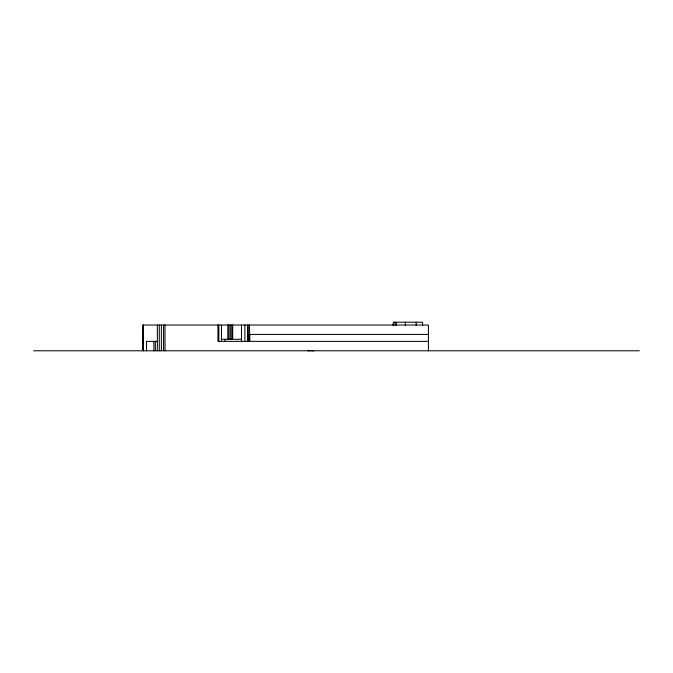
<?xml version="1.0" encoding="UTF-8"?>
<svg xmlns="http://www.w3.org/2000/svg" width="673" height="673" viewBox="0 0 673 673"><rect width="100%" height="100%" fill="white"/><g stroke="black" fill="none" stroke-linecap="round" stroke-linejoin="round"><path stroke-width="1.01" d="M395.211 324.966L396.363 322.216L396.363 325.353M392.611 324.966L393.856 322.216L422.568 322.216L422.568 325.278M232.707 339.31L231.756 339.31L231.756 325.025L232.707 325.025L232.707 339.31L241.472 339.31M227.541 339.31L228.921 339.31L228.921 325.025L227.836 325.025L227.836 339.31M249.54 334.422L428.432 334.422M248.261 334.683L250.331 334.683M221.476 339.31L231.992 339.31M157.633 341.379L146.504 341.379L146.504 350.784M428.432 341.379L218.128 341.379L218.128 325.025M33.65 350.784L639.35 350.784M307.805 350.776L310.127 350.784M311.49 350.776L313.811 350.776M428.432 350.784L428.432 325.025L143.029 325.025L143.071 350.784L143.139 325.025M416.192 322.216L416.192 325.278M405.348 322.216L405.348 325.353M393.856 322.216L393.856 325.353M249.759 334.683L249.759 341.379M249.54 325.025L249.54 341.379M249.195 334.683L249.195 341.379M248.261 325.025L248.261 341.379M247.538 325.025L247.538 341.379M244.905 325.025L244.905 341.379M241.472 325.025L241.472 341.379M230.326 325.025L230.326 339.31M224.908 339.31L224.908 341.379M221.476 325.025L221.476 341.379M218.843 325.025L218.843 341.379M218.321 325.025L218.321 341.379M165.028 325.025L165.028 350.784M163.556 325.025L163.556 350.784M161.377 325.025L161.377 350.784M159.291 325.025L159.291 350.784M157.331 325.025L157.331 350.784M155.354 341.379L155.354 350.784M153.881 341.379L153.881 350.784M143.399 325.025L143.399 350.784"/></g></svg>
